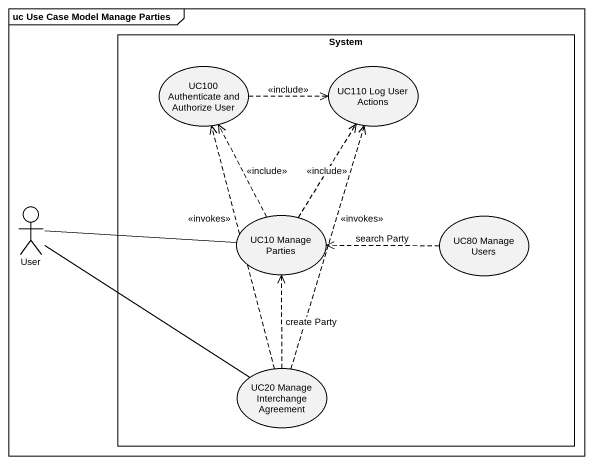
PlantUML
@startuml
mainframe uc Use Case Model Manage Parties
rectangle System {
  usecase "UC100 Authenticate and Authorize User" as UC100_Authenticate_and
  usecase "UC110 Log User Actions" as UC110_Log_User_Actions
  usecase "UC10 Manage Parties" as UC10_Manage_Parties
  usecase "UC80 Manage Users" as UC80_Manage_Users
  usecase "UC20 Manage Interchange Agreement" as UC20_Manage_Interchange
}
actor User
UC100_Authenticate_and .right.> UC110_Log_User_Actions : <<include>>
User -right- UC10_Manage_Parties
User -- UC20_Manage_Interchange
UC10_Manage_Parties .up.> UC100_Authenticate_and : <<include>>
UC10_Manage_Parties .up.> UC110_Log_User_Actions : <<include>>
UC80_Manage_Users .left.> UC10_Manage_Parties : search Party
UC20_Manage_Interchange .up.> UC100_Authenticate_and : <<invokes>>
UC20_Manage_Interchange .up.> UC110_Log_User_Actions : <<invokes>>
UC20_Manage_Interchange .up.> UC10_Manage_Parties : create Party
@enduml
